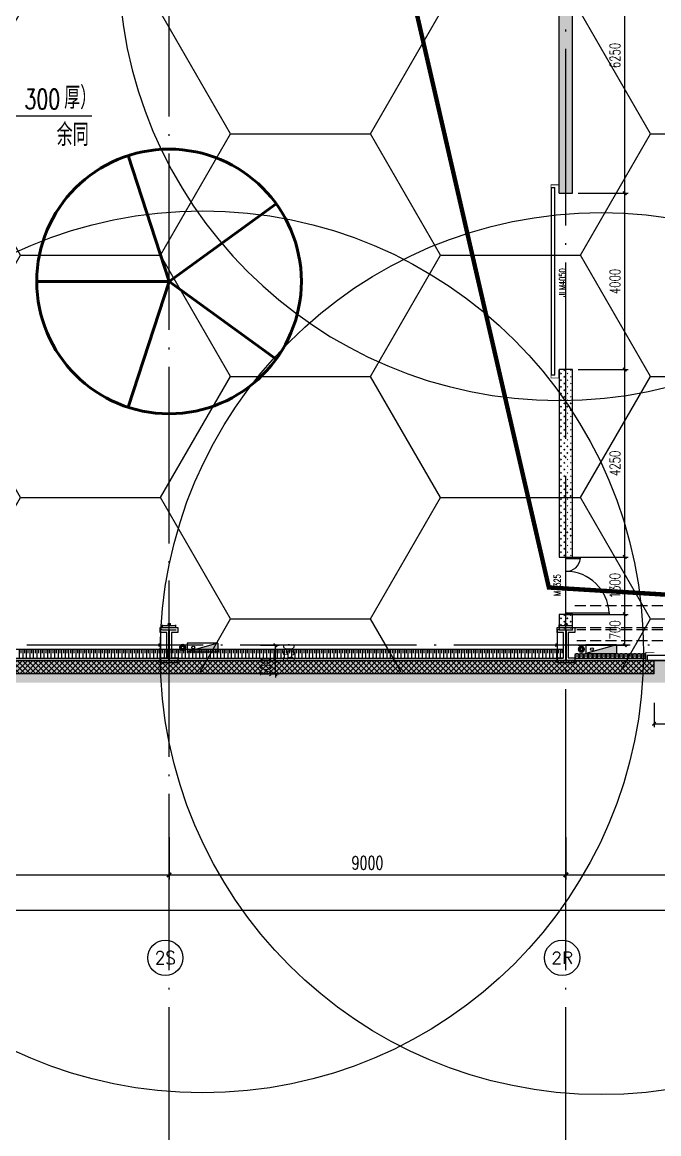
# Model space of a CAD drawing. Extents: x -821772 to -21949, y 506164 to 1049594.
# Drawn here: x -276185 to -261749, y 628991 to 654198 of the extents above; entities that cross this region are included whole.
import ezdxf
from ezdxf.enums import TextEntityAlignment as Align
from ezdxf.xclip import XClip

# ---------------------------------------------------------------- set-up
doc = ezdxf.new("R2010")
doc.units = 0
doc.header["$LTSCALE"] = 1000
doc.header["$MEASUREMENT"] = 0
doc.header["$XCLIPFRAME"] = 2
for name, pattern in [('10平面20250807_t3$0$10平面$0$DASH', [0.35, 0.25, -0.1]), ('10平面20250807_t3$0$DASH', [0.35, 0.25, -0.1]), ('10平面20250807_t3$0$DOTE', [2.42, 2, -0.2, 0.02, -0.2]), ('ACAD_ISO04W100', [30.5, 24, -3, 0.5, -3]), ('DASH', [0.35, 0.25, -0.1])]:
    doc.linetypes.add(name, pattern=pattern)
doc.layers.get('Defpoints').update_dxf_attribs({"color": 210})
for name, color, linetype, lineweight in [('1-防火分区线', 201, 'DASH', 50), ('10平面20250807_t3$0$LG-ZF消防', 1, 'Continuous', 60), ('s疏散距离', 1, 'ACAD_ISO04W100', 18)]:
    doc.layers.add(name, color=color, linetype=linetype, lineweight=lineweight)
for name, color, linetype in [('10平面20250807_t3$0$10平面$0$WINDOW', 8, 'Continuous'), ('10平面20250807_t3$0$10平面$0$WINDOW_TEXT', 8, 'Continuous'), ('10平面20250807_t3$0$99平面图例外参$0$A-HATCH-2', 8, 'Continuous'), ('10平面20250807_t3$0$A-AXIS-D', 8, 'Continuous'), ('10平面20250807_t3$0$A-AXIS-DOTE', 8, '10平面20250807_t3$0$DOTE'), ('10平面20250807_t3$0$A-AXIS-DP', 8, 'Continuous'), ('10平面20250807_t3$0$A-HATCH-2', 8, 'Continuous'), ('10平面20250807_t3$0$A-HRAIL', 8, 'Continuous'), ('10平面20250807_t3$0$A-LIN-V', 8, 'Continuous'), ('10平面20250807_t3$0$A-SFCE', 8, 'Continuous'), ('10平面20250807_t3$0$A-WINDOW', 8, 'Continuous'), ('10平面20250807_t3$0$AS-COLN', 8, 'Continuous'), ('10平面20250807_t3$0$AS-WALL', 8, 'Continuous'), ('10平面20250807_t3$0$AS-结构边线层', 8, 'Continuous'), ('10平面20250807_t3$0$DIM_SYMB', 8, 'Continuous'), ('10平面20250807_t3$0$PUB_HATCH', 8, 'Continuous'), ('10平面20250807_t3$0$PUB_TEXT', 8, 'Continuous'), ('10平面20250807_t3$0$SB_ZF消火栓', 10, 'Continuous'), ('10平面20250807_t3$0$SB_ZF消火栓M', 10, 'Continuous'), ('PUB_HATCH', 8, 'Continuous')]:
    doc.layers.add(name, color=color, linetype=linetype)
doc.layers.add('10平面20250807_t3$0$A-加建区域', color=8, linetype='Continuous', plot=False)
doc.styles.add('10平面20250807_t3$0$10平面$0$_TCH_WINDOW', font='SIMPLEX', dxfattribs={"height": 3.5, "bigfont": 'GBCBIG'})
doc.styles.add('10平面20250807_t3$0$_TCH_AXIS', font='COMPLEX', dxfattribs={"bigfont": 'GBCBIG'})
doc.styles.add('10平面20250807_t3$0$_TCH_DIM', font='SIMPLEX', dxfattribs={"bigfont": 'GBCBIG'})
doc.styles.add('10平面20250807_t3$0$_TCH_DIM_T3', font='SIMPLEX', dxfattribs={"width": 0.705882, "bigfont": 'GBCBIG'})
doc.dimstyles.new('10平面20250807_t3$0$_TCH_ARCH&&10', dxfattribs={"dimtxt": 29.75, "dimasz": 10, "dimexe": 10, "dimexo": 10, "dimgap": 12.625, "dimtad": 1, "dimdec": 0, "dimzin": 0, "dimdsep": 46, "dimtxsty": '10平面20250807_t3$0$_TCH_DIM_T3', "dimblk": '10平面20250807_t3$0$_ArchTick', "dimcen": 0.09, "dimclrt": 7, "dimazin": 2, "dimtfac": 1, "dimtdec": 0, "dimtix": 1, "dimtmove": 2, "dimatfit": 3, "dimfxl": 0, "dimtolj": 1, "dimtzin": 0, "dimarcsym": 0})
doc.dimstyles.new('10平面20250807_t3$0$_TCH_ARCH&&100', dxfattribs={"dimtxt": 297.5, "dimasz": 100, "dimexe": 100, "dimexo": 100, "dimgap": 126.25, "dimtad": 1, "dimdec": 0, "dimzin": 0, "dimdsep": 46, "dimtxsty": '10平面20250807_t3$0$_TCH_DIM_T3', "dimblk": '10平面20250807_t3$0$_ArchTick', "dimcen": 0.09, "dimclrt": 7, "dimazin": 2, "dimtfac": 1, "dimtdec": 0, "dimtix": 1, "dimtmove": 2, "dimatfit": 3, "dimfxl": 0, "dimtolj": 1, "dimtzin": 0, "dimarcsym": 0})
doc.dimstyles.new('10平面20250807_t3$0$_TCH_ARCH&&80', dxfattribs={"dimtxt": 238, "dimasz": 80, "dimexe": 80, "dimexo": 80, "dimgap": 101, "dimtad": 1, "dimdec": 0, "dimzin": 0, "dimdsep": 46, "dimtxsty": '10平面20250807_t3$0$_TCH_DIM_T3', "dimblk": '10平面20250807_t3$0$_ArchTick', "dimcen": 0.09, "dimclrt": 7, "dimazin": 2, "dimtfac": 1, "dimtdec": 0, "dimtix": 1, "dimtmove": 2, "dimatfit": 3, "dimfxl": 0, "dimtolj": 1, "dimtzin": 0, "dimarcsym": 0})
pattern_1 = [(45, (25.49, 21.51), (-75.000002, 75.000002), [24, -82.06602]), (135, (192.46, 21.51), (-75.000002, -75.000002), [24, -82.06602])]

# ---------------------------------------------------------------- blocks, each defined once
blk = doc.blocks.new('10平面20250807_t3$0$_ArchTick')
at = {"color": 0, "linetype": 'ByBlock', "const_width": 0.4}
blk.add_lwpolyline([(-0.5, -0.5), (0.5, 0.5)], dxfattribs=at)
blk = doc.blocks.new('*D9926')
at = {"layer": '10平面20250807_t3$0$A-AXIS-D', "color": 0, "lineweight": -2}
for p, q in [((-64418, -169100), (-64418, -170060)), ((-52118, -169100), (-52118, -170060)), ((-64418, -169960), (-52118, -169960))]:
    blk.add_line(p, q, dxfattribs=at)
at = {"layer": 'Defpoints', "color": 0}
for p in [(-64418, -169000), (-52118, -169000), (-52118, -169960)]:
    blk.add_point(p, dxfattribs=at)
at = {"layer": '10平面20250807_t3$0$A-AXIS-D', "color": 0, "lineweight": -2, "xscale": 100, "yscale": 100, "zscale": 100, "rotation": 180}
blk.add_blockref('10平面20250807_t3$0$_ArchTick', (-64418, -169960), dxfattribs=at)
at = {"layer": '10平面20250807_t3$0$A-AXIS-D', "color": 0, "lineweight": -2, "xscale": 100, "yscale": 100, "zscale": 100}
blk.add_blockref('10平面20250807_t3$0$_ArchTick', (-52118, -169960), dxfattribs=at)
at = {"layer": '10平面20250807_t3$0$A-AXIS-D', "color": 7, "insert": (-58268, -169685), "char_height": 297.5, "attachment_point": 5, "style": '10平面20250807_t3$0$_TCH_DIM_T3'}
blk.add_mtext('\\A1;12300', dxfattribs=at)
blk = doc.blocks.new('*D9927')
at = {"layer": '10平面20250807_t3$0$A-AXIS-D', "color": 0, "lineweight": -2}
for p, q in [((-52118, -169100), (-52118, -170060)), ((-43118, -169100), (-43118, -170060)), ((-52118, -169960), (-43118, -169960))]:
    blk.add_line(p, q, dxfattribs=at)
at = {"layer": 'Defpoints', "color": 0}
for p in [(-52118, -169000), (-43118, -169000), (-43118, -169960)]:
    blk.add_point(p, dxfattribs=at)
at = {"layer": '10平面20250807_t3$0$A-AXIS-D', "color": 0, "lineweight": -2, "xscale": 100, "yscale": 100, "zscale": 100, "rotation": 180}
blk.add_blockref('10平面20250807_t3$0$_ArchTick', (-52118, -169960), dxfattribs=at)
at = {"layer": '10平面20250807_t3$0$A-AXIS-D', "color": 0, "lineweight": -2, "xscale": 100, "yscale": 100, "zscale": 100}
blk.add_blockref('10平面20250807_t3$0$_ArchTick', (-43118, -169960), dxfattribs=at)
at = {"layer": '10平面20250807_t3$0$A-AXIS-D', "color": 7, "insert": (-47618, -169685), "char_height": 297.5, "attachment_point": 5, "style": '10平面20250807_t3$0$_TCH_DIM_T3'}
blk.add_mtext('\\A1;9000', dxfattribs=at)
blk = doc.blocks.new('*D9928')
at = {"layer": '10平面20250807_t3$0$A-AXIS-D', "color": 0, "lineweight": -2}
for p, q in [((-43118, -169100), (-43118, -170060)), ((-34118, -169100), (-34118, -170060)), ((-43118, -169960), (-34118, -169960))]:
    blk.add_line(p, q, dxfattribs=at)
at = {"layer": 'Defpoints', "color": 0}
for p in [(-43118, -169000), (-34118, -169000), (-34118, -169960)]:
    blk.add_point(p, dxfattribs=at)
at = {"layer": '10平面20250807_t3$0$A-AXIS-D', "color": 0, "lineweight": -2, "xscale": 100, "yscale": 100, "zscale": 100, "rotation": 180}
blk.add_blockref('10平面20250807_t3$0$_ArchTick', (-43118, -169960), dxfattribs=at)
at = {"layer": '10平面20250807_t3$0$A-AXIS-D', "color": 0, "lineweight": -2, "xscale": 100, "yscale": 100, "zscale": 100}
blk.add_blockref('10平面20250807_t3$0$_ArchTick', (-34118, -169960), dxfattribs=at)
at = {"layer": '10平面20250807_t3$0$A-AXIS-D', "color": 7, "insert": (-38618, -169685), "char_height": 297.5, "attachment_point": 5, "style": '10平面20250807_t3$0$_TCH_DIM_T3'}
blk.add_mtext('\\A1;9000', dxfattribs=at)
blk = doc.blocks.new('*D10025')
at = {"layer": '10平面20250807_t3$0$A-AXIS-D', "color": 0, "lineweight": -2}
for p, q in [((-65318, -169200), (-65318, -170860)), ((92682, -169200), (92682, -170860)), ((-65318, -170760), (92682, -170760))]:
    blk.add_line(p, q, dxfattribs=at)
at = {"layer": 'Defpoints', "color": 0}
for p in [(-65318, -169100), (92682, -169100), (92682, -170760)]:
    blk.add_point(p, dxfattribs=at)
at = {"layer": '10平面20250807_t3$0$A-AXIS-D', "color": 0, "lineweight": -2, "xscale": 100, "yscale": 100, "zscale": 100, "rotation": 180}
blk.add_blockref('10平面20250807_t3$0$_ArchTick', (-65318, -170760), dxfattribs=at)
at = {"layer": '10平面20250807_t3$0$A-AXIS-D', "color": 0, "lineweight": -2, "xscale": 100, "yscale": 100, "zscale": 100}
blk.add_blockref('10平面20250807_t3$0$_ArchTick', (92682, -170760), dxfattribs=at)
at = {"layer": '10平面20250807_t3$0$A-AXIS-D', "color": 7, "insert": (13682, -170485), "char_height": 297.5, "attachment_point": 5, "style": '10平面20250807_t3$0$_TCH_DIM_T3'}
blk.add_mtext('\\A1;158000', dxfattribs=at)
blk = doc.blocks.new('10平面20250807_t3$0$10平面$0$$DorLib2D$00000126')
at = {"color": 0, "linetype": 'Continuous'}
for p, q in [((-0.532, 0.5), (-0.532, 0.9)), ((0.532, 0.9), (0.532, 0.5))]:
    blk.add_line(p, q, dxfattribs=at)
at = {"color": 0, "linetype": '10平面20250807_t3$0$10平面$0$DASH'}
for p, q in [((-0.532, 0.9), (0.532, 0.9)), ((-0.532, 0.5), (0.532, 0.5))]:
    blk.add_line(p, q, dxfattribs=at)
blk = doc.blocks.new('10平面20250807_t3$0$42343243')
at = {"layer": '10平面20250807_t3$0$10平面$0$WINDOW'}
ref = blk.add_blockref('10平面20250807_t3$0$10平面$0$$DorLib2D$00000126', (-259354, 1223020), dxfattribs=dict(at, xscale=5000, yscale=300, zscale=300, rotation=179.9999999999992))
ref.add_attrib('A', 'JLM5050', (-259655, 1223016), dxfattribs={"layer": '10平面20250807_t3$0$10平面$0$WINDOW_TEXT', "ltscale": 500, "height": 148.8, "rotation": 360, "style": '10平面20250807_t3$0$10平面$0$_TCH_WINDOW', "width": 0.705882})
blk = doc.blocks.new('10平面20250807_t3$0$43243')
at = {"layer": '10平面20250807_t3$0$AS-结构边线层'}
blk.add_lwpolyline([(-229294, 723090), (-250514, 723090), (-250514, 722920), (-252354, 722920), (-252354, 722470), (-254454, 722470), (-254454, 722920), (-264361, 722920), (-285754, 656986), (-285754, 639720), (-254454, 639720), (-254454, 640170), (-252354, 640170), (-252354, 639720), (-250514, 639720), (-250514, 639550), (-229294, 639550)], dxfattribs=at)
blk = doc.blocks.new('10平面20250807_t3$0$3243243')
at = {"layer": '10平面20250807_t3$0$A-SFCE', "linetype": '10平面20250807_t3$0$DASH'}
for p, q in [((-255004.2, 640420), (-263604.2, 640420)), ((-255004.2, 640170), (-263604.2, 640170))]:
    blk.add_line(p, q, dxfattribs=at)
blk = doc.blocks.new('*D10488')
at = {"layer": '10平面20250807_t3$0$A-AXIS-DP', "color": 0, "lineweight": -2}
for p, q in [((-195790, 766880), (-195790, 766929)), ((-195790, 766919), (-195490, 766919)), ((-195490, 766880), (-195490, 766929))]:
    blk.add_line(p, q, dxfattribs=at)
at = {"layer": 'Defpoints', "color": 0}
for p in [(-195790, 766870), (-195490, 766919), (-195490, 766870)]:
    blk.add_point(p, dxfattribs=at)
at = {"layer": '10平面20250807_t3$0$A-AXIS-DP', "color": 0, "lineweight": -2, "xscale": 10, "yscale": 10, "zscale": 10, "rotation": 180}
blk.add_blockref('10平面20250807_t3$0$_ArchTick', (-195790, 766919), dxfattribs=at)
at = {"layer": '10平面20250807_t3$0$A-AXIS-DP', "color": 0, "lineweight": -2, "xscale": 10, "yscale": 10, "zscale": 10}
blk.add_blockref('10平面20250807_t3$0$_ArchTick', (-195490, 766919), dxfattribs=at)
at = {"layer": '10平面20250807_t3$0$A-AXIS-DP', "color": 7, "insert": (-195640, 766946), "char_height": 29.8, "attachment_point": 5, "style": '10平面20250807_t3$0$_TCH_DIM_T3'}
blk.add_mtext('\\A1;300', dxfattribs=at)
blk = doc.blocks.new('*D10489')
at = {"layer": '10平面20250807_t3$0$A-AXIS-DP', "color": 0, "lineweight": -2}
for p, q in [((-195800, 766820), (-195841, 766820)), ((-195831, 766120), (-195831, 766820)), ((-195800, 766120), (-195841, 766120))]:
    blk.add_line(p, q, dxfattribs=at)
at = {"layer": 'Defpoints', "color": 0}
for p in [(-195831, 766820), (-195790, 766820), (-195790, 766120)]:
    blk.add_point(p, dxfattribs=at)
at = {"layer": '10平面20250807_t3$0$A-AXIS-DP', "color": 0, "lineweight": -2, "xscale": 10, "yscale": 10, "zscale": 10}
for p, rotation in [((-195831, 766820), 90), ((-195831, 766120), 270)]:
    blk.add_blockref('10平面20250807_t3$0$_ArchTick', p, dxfattribs=dict(at, rotation=rotation))
at = {"layer": '10平面20250807_t3$0$A-AXIS-DP', "color": 7, "insert": (-195859, 766470), "char_height": 29.8, "attachment_point": 5, "rotation": 90, "style": '10平面20250807_t3$0$_TCH_DIM_T3'}
blk.add_mtext('\\A1;700', dxfattribs=at)
blk = doc.blocks.new('10平面20250807_t3$0$w42343')
at = {"layer": '10平面20250807_t3$0$A-HATCH-2', "linetype": '10平面20250807_t3$0$DASH'}
for p, q in [((-263654.2, 640970), (-128354.2, 640970)), ((-263654.2, 640470), (-128354.2, 640470))]:
    blk.add_line(p, q, dxfattribs=at)
blk = doc.blocks.new('10平面20250807_t3$0$w4324324')
at = {"layer": '10平面20250807_t3$0$A-HATCH-2', "lineweight": 60}
for q in [(-1694760, 686605), (-1697614, 684532), (-1691907, 684532), (-1696524, 681178), (-1692997, 681178)]:
    blk.add_line((-1694760, 683605), q, dxfattribs=at)
blk.add_circle((-1694760, 683605), 3000, dxfattribs=at)
blk = doc.blocks.new('10平面20250807_t3$0$ner546')
at = {"layer": '10平面20250807_t3$0$A-LIN-V'}
blk.add_blockref('10平面20250807_t3$0$w4324324', (565280, 70256), dxfattribs=at)
blk = doc.blocks.new('10平面20250807_t3$0$3333')
at = {"layer": '10平面20250807_t3$0$A-SFCE', "const_width": 20}
blk.add_lwpolyline([(-227064, 766320), (-227064, 766510), (-227244, 766510), (-227244, 766320)], dxfattribs=at)
blk = doc.blocks.new('10平面20250807_t3$0$99平面图例外参$0$$LinePat$填挖边坡')
at = {"color": 0}
for p, q in [((0, 0), (0, -1500)), ((300, 0), (300, -600))]:
    blk.add_line(p, q, dxfattribs=at)
at = {"layer": 'Defpoints', "color": 0}
blk.add_point((600, 0), dxfattribs=at)
blk = doc.blocks.new('10平面20250807_t3$0$99平面图例外参$0$$LinePat$圆环')
for points in [[(0, 150), (300, 150)], [(0, 0), (300, 0)], [(0, -150), (300, -150)]]:
    blk.add_lwpolyline(points)
at = {"color": 0}
blk.add_circle((150, 0), 150, dxfattribs=at)
blk = doc.blocks.new('10平面20250807_t3$0$34242343243')
at = {"layer": '10平面20250807_t3$0$A-LIN-V'}
for p, q in [((-263704, 642070), (-263604, 642070)), ((-263908, 639770), (-285704, 639770)), ((-263908, 639970), (-285504, 639970))]:
    blk.add_line(p, q, dxfattribs=at)
at = {"layer": '10平面20250807_t3$0$99平面图例外参$0$A-HATCH-2', "color": 203, "xscale": 0.1336172830128488, "yscale": 0.1333333333333333, "zscale": 0.1333333333333333, "rotation": 8.843761484292967e-11}
for p in [(-276254, 639970), (-276174, 639970), (-276094, 639970), (-276014, 639970), (-275934, 639970), (-275854, 639970), (-275773, 639970), (-275693, 639970), (-275613, 639970), (-275533, 639970), (-275453, 639970), (-275373, 639970), (-275292, 639970), (-275212, 639970), (-275132, 639970), (-275052, 639970), (-274972, 639970), (-274892, 639970), (-274811, 639970), (-274731, 639970), (-274651, 639970), (-274571, 639970), (-274491, 639970), (-274411, 639970), (-274330, 639970), (-274250, 639970), (-274170, 639970), (-274090, 639970), (-274010, 639970), (-273929, 639970), (-273849, 639970), (-273769, 639970), (-273689, 639970), (-273609, 639970), (-273529, 639970), (-273448, 639970), (-273368, 639970), (-273288, 639970), (-273208, 639970), (-273128, 639970), (-273048, 639970), (-272967, 639970), (-272887, 639970), (-272807, 639970), (-272727, 639970), (-272647, 639970), (-272567, 639970), (-272486, 639970), (-272406, 639970), (-272326, 639970), (-272246, 639970), (-272166, 639970), (-272086, 639970), (-272005, 639970), (-271925, 639970), (-271845, 639970), (-271765, 639970), (-271685, 639970), (-271605, 639970), (-271524, 639970), (-271444, 639970), (-271364, 639970), (-271284, 639970), (-271204, 639970), (-271124, 639970), (-271043, 639970), (-270963, 639970), (-270883, 639970), (-270803, 639970), (-270723, 639970), (-270642, 639970), (-270562, 639970), (-270482, 639970), (-270402, 639970), (-270322, 639970), (-270242, 639970), (-270161, 639970), (-270081, 639970), (-270001, 639970), (-269921, 639970), (-269841, 639970), (-269761, 639970), (-269680, 639970), (-269600, 639970), (-269520, 639970), (-269440, 639970), (-269360, 639970), (-269280, 639970), (-269199, 639970), (-269119, 639970), (-269039, 639970), (-268959, 639970), (-268879, 639970), (-268799, 639970), (-268718, 639970), (-268638, 639970), (-268558, 639970), (-268478, 639970), (-268398, 639970), (-268318, 639970), (-268237, 639970), (-268157, 639970), (-268077, 639970), (-267997, 639970), (-267917, 639970), (-267837, 639970), (-267756, 639970), (-267676, 639970), (-267596, 639970), (-267516, 639970), (-267436, 639970), (-267356, 639970), (-267275, 639970), (-267195, 639970), (-267115, 639970), (-267035, 639970), (-266955, 639970), (-266874, 639970), (-266794, 639970), (-266714, 639970), (-266634, 639970), (-266554, 639970), (-266474, 639970), (-266393, 639970), (-266313, 639970), (-266233, 639970), (-266153, 639970), (-266073, 639970), (-265993, 639970), (-265912, 639970), (-265832, 639970), (-265752, 639970), (-265672, 639970), (-265592, 639970), (-265512, 639970), (-265431, 639970), (-265351, 639970), (-265271, 639970), (-265191, 639970), (-265111, 639970), (-265031, 639970), (-264950, 639970), (-264870, 639970), (-264790, 639970), (-264710, 639970), (-264630, 639970), (-264550, 639970), (-264469, 639970), (-264389, 639970), (-264309, 639970), (-264229, 639970), (-264149, 639970), (-264069, 639970), (-263988, 639970)]:
    blk.add_blockref('10平面20250807_t3$0$99平面图例外参$0$$LinePat$填挖边坡', p, dxfattribs=at)
at = {"layer": '10平面20250807_t3$0$A-HRAIL', "xscale": -0.3355865542526529, "yscale": 0.3333333333333333, "zscale": 0.3333333333333333, "rotation": 179.9999999997019}
for p in [(-263654, 639826), (-263554, 639826), (-263453, 639826), (-263352, 639826), (-263251, 639826), (-263151, 639826), (-263050, 639826), (-262949, 639826), (-262849, 639826), (-262748, 639826), (-262647, 639826), (-262547, 639826), (-262446, 639826), (-262345, 639826), (-262245, 639826), (-262144, 639826)]:
    blk.add_blockref('10平面20250807_t3$0$99平面图例外参$0$$LinePat$圆环', p, dxfattribs=at)
at = {"layer": '10平面20250807_t3$0$A-SFCE'}
blk.add_blockref('10平面20250807_t3$0$3333', (-36950, -116000), dxfattribs=at)
for p, xscale, rotation in [((-36950, 1412640), -1, 180), ((504467, 412666), -1.00000000000002, 90)]:
    blk.add_blockref('10平面20250807_t3$0$3333', p, dxfattribs=dict(at, xscale=xscale, rotation=rotation))
blk = doc.blocks.new('10平面20250807_t3$0$DOOR2DLIB$SYSLIB$00000123')
at = {"color": 0}
for p, q in [((0.475, -0.001), (0.475, 0.752)), ((0.475, 0.752), (0.5, 0.752)), ((0.5, -0.001), (0.5, 0.752)), ((-0.5, 0), (-0.5, 0.252)), ((-0.475, 0.252), (-0.5, 0.252)), ((-0.475, 0), (-0.475, 0.252)), ((-0.475, 0), (-0.5, 0)), ((0.475, -0.001), (0.5, -0.001))]:
    blk.add_line(p, q, dxfattribs=at)
for centre, radius, start, end in [((0.505, -0.002), 0.755, 92.2493, 179.7238), ((-0.501, 0.003), 0.251, 359.7899, 84.0974)]:
    blk.add_arc(centre, radius, start, end, dxfattribs=at)
blk = doc.blocks.new('10平面20250807_t3$0$423432433333')
at = {"layer": '10平面20250807_t3$0$PUB_HATCH'}
h = blk.add_hatch(dxfattribs=at)
h.set_pattern_fill('石膏板', color=256, scale=30, style=0)
h.set_pattern_definition(pattern_1)
h.paths.add_polyline_path([(-261010, 650370), (-261010, 662870), (-261310, 662870), (-261310, 650370)])
h = blk.add_hatch(dxfattribs=at)
h.set_pattern_fill('石膏板', color=256, scale=30, style=0)
h.set_pattern_definition(pattern_1)
h.paths.add_polyline_path([(-261310, 646370), (-261310, 642120), (-261010, 642120), (-261010, 646370)])
h = blk.add_hatch(dxfattribs=at)
h.set_pattern_fill('石膏板', color=256, scale=30, style=0)
h.set_pattern_definition(pattern_1)
h.paths.add_polyline_path([(-261010, 640470), (-261010, 640820), (-261310, 640820), (-261310, 640470)])
at = {"layer": '10平面20250807_t3$0$AS-WALL'}
for p, q in [((-261310, 650370), (-261310, 662870)), ((-261010, 650370), (-261010, 662870)), ((-261310, 650370), (-261010, 650370)), ((-261310, 646370), (-261310, 642120)), ((-261010, 646370), (-261310, 646370)), ((-261010, 642120), (-261010, 646370)), ((-261310, 642120), (-261010, 642120)), ((-261010, 640820), (-261310, 640820)), ((-261310, 640820), (-261310, 640470)), ((-261010, 640470), (-261010, 640820)), ((-261310, 640470), (-261010, 640470))]:
    blk.add_line(p, q, dxfattribs=at)
at = {"layer": '10平面20250807_t3$0$10平面$0$WINDOW'}
ref = blk.add_blockref('10平面20250807_t3$0$10平面$0$$DorLib2D$00000126', (-261310, 648370), dxfattribs=dict(at, xscale=-4000, yscale=-200, zscale=200, rotation=269.9999999997814))
ref.add_attrib('A', 'JLM4050', (-261166, 648016), dxfattribs={"layer": '10平面20250807_t3$0$10平面$0$WINDOW_TEXT', "ltscale": 500, "height": 148.8, "rotation": 90, "style": '10平面20250807_t3$0$10平面$0$_TCH_WINDOW', "width": 0.705882})
ref = blk.add_blockref('10平面20250807_t3$0$DOOR2DLIB$SYSLIB$00000123', (-261160, 641470), dxfattribs=dict(at, xscale=-1300, yscale=-1300, zscale=300, rotation=90.00000000093436))
ref.add_attrib('A', 'M1325', (-261283, 641235), dxfattribs={"layer": '10平面20250807_t3$0$10平面$0$WINDOW_TEXT', "ltscale": 500, "height": 148.8, "rotation": 90, "style": '10平面20250807_t3$0$10平面$0$_TCH_WINDOW', "width": 0.705882})
blk = doc.blocks.new('10平面20250807_t3$0$A$C5D961328')
at = {"layer": '10平面20250807_t3$0$SB_ZF消火栓'}
blk.add_hatch(color=256, dxfattribs=at).paths.add_polyline_path([(0, 40), (700, 40), (700, 240)])
at = {"layer": '10平面20250807_t3$0$A-LIN-V', "ltscale": 500}
blk.add_circle((350, 40), 10001, dxfattribs=at)
at = {"layer": '10平面20250807_t3$0$SB_ZF消火栓'}
for p, q in [((700, 240), (0, 240)), ((0, 240), (0, 40)), ((700, 240), (0, 40)), ((0, 40), (700, 40)), ((700, 240), (700, 40))]:
    blk.add_line(p, q, dxfattribs=at)
at = {"layer": '10平面20250807_t3$0$SB_ZF消火栓', "color": 1}
blk.add_circle((140, 140), 32.5, dxfattribs=at)
blk = doc.blocks.new('10平面20250807_t3$0$we42342343234')
at = {"layer": '10平面20250807_t3$0$SB_ZF消火栓M', "rotation": 180}
blk.add_blockref('10平面20250807_t3$0$A$C5D961328', (-282304, 620960), dxfattribs=at)
blk = doc.blocks.new('10平面20250807_t3$0$43242343')
at = {"layer": '10平面20250807_t3$0$LG-ZF消防', "linetype": 'Continuous'}
for centre in [(-272546, 640020), (-263504, 639980)]:
    blk.add_circle(centre, 50, dxfattribs=at)
blk = doc.blocks.new('10平面20250807_t3$0$234243242332')
at = {"layer": '10平面20250807_t3$0$LG-ZF消防', "linetype": 'Continuous'}
blk.add_blockref('10平面20250807_t3$0$43242343', (0, 0), dxfattribs=at)
at = {"layer": '10平面20250807_t3$0$SB_ZF消火栓', "xscale": -1, "rotation": 89.99999999999997}
blk.add_blockref('10平面20250807_t3$0$A$C5D961328', (-263964, 655970), dxfattribs=at)
at = {"layer": '10平面20250807_t3$0$SB_ZF消火栓'}
for name, p in [('10平面20250807_t3$0$A$C5D961328', (-272446, 639880)), ('10平面20250807_t3$0$A$C5D961328', (-263404, 639840)), ('10平面20250807_t3$0$we42342343234', (0, 0))]:
    blk.add_blockref(name, p, dxfattribs=at)
blk = doc.blocks.new('*D11754')
at = {"layer": '10平面20250807_t3$0$A-AXIS-DP', "color": 0, "lineweight": -2}
for p, q in [((-270441, 639720), (-270441, 639800)), ((-270780, 639720), (-270361, 639720)), ((-270441, 639420), (-270441, 639720)), ((-270780, 639420), (-270361, 639420)), ((-270441, 639420), (-270441, 639340))]:
    blk.add_line(p, q, dxfattribs=at)
at = {"layer": 'Defpoints', "color": 0}
for p in [(-270860, 639720), (-270441, 639720), (-270860, 639420)]:
    blk.add_point(p, dxfattribs=at)
at = {"layer": '10平面20250807_t3$0$A-AXIS-DP', "color": 0, "lineweight": -2, "xscale": 80, "yscale": 80, "zscale": 80}
for p, rotation in [((-270441, 639720), 270), ((-270441, 639420), 90)]:
    blk.add_blockref('10平面20250807_t3$0$_ArchTick', p, dxfattribs=dict(at, rotation=rotation))
at = {"layer": '10平面20250807_t3$0$A-AXIS-DP', "color": 7, "insert": (-270661, 639570), "char_height": 238, "attachment_point": 5, "rotation": 90, "style": '10平面20250807_t3$0$_TCH_DIM_T3'}
blk.add_mtext('\\A1;300', dxfattribs=at)
blk = doc.blocks.new('*D11755')
at = {"layer": '10平面20250807_t3$0$A-AXIS-DP', "color": 0, "lineweight": -2}
for p, q in [((-270780, 640070), (-270361, 640070)), ((-270441, 639720), (-270441, 640070)), ((-270780, 639720), (-270361, 639720))]:
    blk.add_line(p, q, dxfattribs=at)
at = {"layer": 'Defpoints', "color": 0}
for p in [(-270860, 640070), (-270441, 640070), (-270860, 639720)]:
    blk.add_point(p, dxfattribs=at)
at = {"layer": '10平面20250807_t3$0$A-AXIS-DP', "color": 0, "lineweight": -2, "xscale": 80, "yscale": 80, "zscale": 80}
for p, rotation in [((-270441, 640070), 90), ((-270441, 639720), 270)]:
    blk.add_blockref('10平面20250807_t3$0$_ArchTick', p, dxfattribs=dict(at, rotation=rotation))
at = {"layer": '10平面20250807_t3$0$A-AXIS-DP', "color": 7, "insert": (-270140, 639895), "char_height": 238, "attachment_point": 5, "rotation": 90, "style": '10平面20250807_t3$0$_TCH_DIM_T3'}
blk.add_mtext('\\A1;350', dxfattribs=at)
blk = doc.blocks.new('*D11953')
at = {"layer": '10平面20250807_t3$0$A-AXIS-DP', "color": 0, "lineweight": -2}
for p, q in [((-263574, 656570), (-262440, 656570)), ((-262520, 650320), (-262520, 656570)), ((-263574, 650320), (-262440, 650320))]:
    blk.add_line(p, q, dxfattribs=at)
at = {"layer": 'Defpoints', "color": 0}
for p in [(-263654, 656570), (-262520, 656570), (-263654, 650320)]:
    blk.add_point(p, dxfattribs=at)
at = {"layer": '10平面20250807_t3$0$A-AXIS-DP', "color": 0, "lineweight": -2, "xscale": 80, "yscale": 80, "zscale": 80}
for p, rotation in [((-262520, 656570), 90), ((-262520, 650320), 270)]:
    blk.add_blockref('10平面20250807_t3$0$_ArchTick', p, dxfattribs=dict(at, rotation=rotation))
at = {"layer": '10平面20250807_t3$0$A-AXIS-DP', "color": 7, "insert": (-262740, 653445), "char_height": 238, "attachment_point": 5, "rotation": 90, "style": '10平面20250807_t3$0$_TCH_DIM_T3'}
blk.add_mtext('\\A1;6250', dxfattribs=at)
blk = doc.blocks.new('*D11954')
at = {"layer": '10平面20250807_t3$0$A-AXIS-DP', "color": 0, "lineweight": -2}
for p, q in [((-263574, 650320), (-262440, 650320)), ((-262520, 646320), (-262520, 650320)), ((-263574, 646320), (-262440, 646320))]:
    blk.add_line(p, q, dxfattribs=at)
at = {"layer": 'Defpoints', "color": 0}
for p in [(-263654, 650320), (-262520, 650320), (-263654, 646320)]:
    blk.add_point(p, dxfattribs=at)
at = {"layer": '10平面20250807_t3$0$A-AXIS-DP', "color": 0, "lineweight": -2, "xscale": 80, "yscale": 80, "zscale": 80}
for p, rotation in [((-262520, 650320), 90), ((-262520, 646320), 270)]:
    blk.add_blockref('10平面20250807_t3$0$_ArchTick', p, dxfattribs=dict(at, rotation=rotation))
at = {"layer": '10平面20250807_t3$0$A-AXIS-DP', "color": 7, "insert": (-262740, 648320), "char_height": 238, "attachment_point": 5, "rotation": 90, "style": '10平面20250807_t3$0$_TCH_DIM_T3'}
blk.add_mtext('\\A1;4000', dxfattribs=at)
blk = doc.blocks.new('*D11955')
at = {"layer": '10平面20250807_t3$0$A-AXIS-DP', "color": 0, "lineweight": -2}
for p, q in [((-263574, 646320), (-262440, 646320)), ((-262520, 642070), (-262520, 646320)), ((-263574, 642070), (-262440, 642070))]:
    blk.add_line(p, q, dxfattribs=at)
at = {"layer": 'Defpoints', "color": 0}
for p in [(-263654, 646320), (-262520, 646320), (-263654, 642070)]:
    blk.add_point(p, dxfattribs=at)
at = {"layer": '10平面20250807_t3$0$A-AXIS-DP', "color": 0, "lineweight": -2, "xscale": 80, "yscale": 80, "zscale": 80}
for p, rotation in [((-262520, 646320), 90), ((-262520, 642070), 270)]:
    blk.add_blockref('10平面20250807_t3$0$_ArchTick', p, dxfattribs=dict(at, rotation=rotation))
at = {"layer": '10平面20250807_t3$0$A-AXIS-DP', "color": 7, "insert": (-262740, 644195), "char_height": 238, "attachment_point": 5, "rotation": 90, "style": '10平面20250807_t3$0$_TCH_DIM_T3'}
blk.add_mtext('\\A1;4250', dxfattribs=at)
blk = doc.blocks.new('*D11956')
at = {"layer": '10平面20250807_t3$0$A-AXIS-DP', "color": 0, "lineweight": -2}
for p, q in [((-263574, 642070), (-262440, 642070)), ((-262520, 640770), (-262520, 642070)), ((-263574, 640770), (-262440, 640770))]:
    blk.add_line(p, q, dxfattribs=at)
at = {"layer": 'Defpoints', "color": 0}
for p in [(-263654, 642070), (-262520, 642070), (-263654, 640770)]:
    blk.add_point(p, dxfattribs=at)
at = {"layer": '10平面20250807_t3$0$A-AXIS-DP', "color": 0, "lineweight": -2, "xscale": 80, "yscale": 80, "zscale": 80}
for p, rotation in [((-262520, 642070), 90), ((-262520, 640770), 270)]:
    blk.add_blockref('10平面20250807_t3$0$_ArchTick', p, dxfattribs=dict(at, rotation=rotation))
at = {"layer": '10平面20250807_t3$0$A-AXIS-DP', "color": 7, "insert": (-262740, 641420), "char_height": 238, "attachment_point": 5, "rotation": 90, "style": '10平面20250807_t3$0$_TCH_DIM_T3'}
blk.add_mtext('\\A1;1300', dxfattribs=at)
blk = doc.blocks.new('*D11957')
at = {"layer": '10平面20250807_t3$0$A-AXIS-DP', "color": 0, "lineweight": -2}
for p, q in [((-263574, 640770), (-262440, 640770)), ((-262520, 640070), (-262520, 640770)), ((-263574, 640070), (-262440, 640070))]:
    blk.add_line(p, q, dxfattribs=at)
at = {"layer": 'Defpoints', "color": 0}
for p in [(-263654, 640770), (-262520, 640770), (-263654, 640070)]:
    blk.add_point(p, dxfattribs=at)
at = {"layer": '10平面20250807_t3$0$A-AXIS-DP', "color": 0, "lineweight": -2, "xscale": 80, "yscale": 80, "zscale": 80}
for p, rotation in [((-262520, 640770), 90), ((-262520, 640070), 270)]:
    blk.add_blockref('10平面20250807_t3$0$_ArchTick', p, dxfattribs=dict(at, rotation=rotation))
at = {"layer": '10平面20250807_t3$0$A-AXIS-DP', "color": 7, "insert": (-262740, 640420), "char_height": 238, "attachment_point": 5, "rotation": 90, "style": '10平面20250807_t3$0$_TCH_DIM_T3'}
blk.add_mtext('\\A1;700', dxfattribs=at)
blk = doc.blocks.new('*D12155')
at = {"layer": '10平面20250807_t3$0$A-AXIS-DP', "color": 0, "lineweight": -2}
for p, q in [((-261854, 638760), (-261854, 638210)), ((-259354, 638760), (-259354, 638210)), ((-261854, 638290), (-259354, 638290))]:
    blk.add_line(p, q, dxfattribs=at)
at = {"layer": 'Defpoints', "color": 0}
for p in [(-261854, 638840), (-259354, 638840), (-259354, 638290)]:
    blk.add_point(p, dxfattribs=at)
at = {"layer": '10平面20250807_t3$0$A-AXIS-DP', "color": 0, "lineweight": -2, "xscale": 80, "yscale": 80, "zscale": 80, "rotation": 180}
blk.add_blockref('10平面20250807_t3$0$_ArchTick', (-261854, 638290), dxfattribs=at)
at = {"layer": '10平面20250807_t3$0$A-AXIS-DP', "color": 0, "lineweight": -2, "xscale": 80, "yscale": 80, "zscale": 80}
blk.add_blockref('10平面20250807_t3$0$_ArchTick', (-259354, 638290), dxfattribs=at)
at = {"layer": '10平面20250807_t3$0$A-AXIS-DP', "color": 7, "insert": (-260604, 638510), "char_height": 238, "attachment_point": 5, "style": '10平面20250807_t3$0$_TCH_DIM_T3'}
blk.add_mtext('\\A1;2500', dxfattribs=at)
blk = doc.blocks.new('10平面20250807_t3$0$dote')
at = {"layer": '10平面20250807_t3$0$A-AXIS-D'}
for centre in [(-52202.7, -171838.9), (-43202.7, -171838.9)]:
    blk.add_circle(centre, 400, dxfattribs=at)
at = {"layer": '10平面20250807_t3$0$A-AXIS-DOTE', "ltscale": 2}
for p, q in [((-52117.8, -264080), (-52117.8, -75950)), ((-43117.8, -169748.9), (-43117.8, -75950)), ((98696.4, -164750), (-75513.6, -164750)), ((-43117.8, -264080), (-43117.8, -167560.7))]:
    blk.add_line(p, q, dxfattribs=at)
at = {"layer": '10平面20250807_t3$0$PUB_TEXT', "style": '10平面20250807_t3$0$_TCH_AXIS'}
for s, height, p, p2 in [('2S', 294.28, (-52440.9, -171986), (-51964.5, -171986)), ('2R', 270.86, (-43447.8, -171974.3), (-42957.6, -171974.3))]:
    blk.add_text(s, height=height, dxfattribs=at).set_placement(p, p2, align=Align.FIT)
at = {"layer": '10平面20250807_t3$0$A-AXIS-D'}
for base, p1, p2, picture, middle in [((92682.2, -170760), (-65317.8, -169100), (92682.2, -169100), '*D10025', (13682.2, -170485)), ((-52117.8, -169960), (-64417.8, -169000), (-52117.8, -169000), '*D9926', (-58267.8, -169685)), ((-43117.8, -169960), (-52117.8, -169000), (-43117.8, -169000), '*D9927', (-47617.8, -169685)), ((-34117.8, -169960), (-43117.8, -169000), (-34117.8, -169000), '*D9928', (-38617.8, -169685))]:
    dim = blk.add_linear_dim(base=base, p1=p1, p2=p2, angle=0, dimstyle='10平面20250807_t3$0$_TCH_ARCH&&100', override={"dimgap": 0}, dxfattribs=at)
    dim.commit()
    dim.dimension.update_dxf_attribs({"geometry": picture, "text_midpoint": middle, "dimtype": 129})
blk = doc.blocks.new('10平面20250807_t3$0$nt66')
at = {"layer": '10平面20250807_t3$0$A-HATCH-2'}
blk.add_lwpolyline([(-195840, 766870), (-195440, 766870), (-195440, 766758), (-195586, 766758), (-195586, 766182), (-195440, 766182), (-195440, 766070), (-195840, 766070), (-195840, 766182), (-195694, 766182), (-195694, 766758), (-195840, 766758)], close=True, dxfattribs=at)
at = {"layer": '10平面20250807_t3$0$AS-COLN'}
blk.add_lwpolyline([(-195790, 766820), (-195490, 766820), (-195490, 766808), (-195636, 766808), (-195636, 766132), (-195490, 766132), (-195490, 766120), (-195790, 766120), (-195790, 766132), (-195644, 766132), (-195644, 766808), (-195790, 766808)], close=True, dxfattribs=at)
at = {"layer": '10平面20250807_t3$0$A-AXIS-DP'}
for p1, p2, distance, picture, middle in [((-195790, 766120), (-195790, 766820), 41.2, '*D10489', (-195858.7, 766470)), ((-195790, 766870), (-195490, 766870), 48.8, '*D10488', (-195640, 766946.2))]:
    dim = blk.add_aligned_dim(p1=p1, p2=p2, distance=distance, dimstyle='10平面20250807_t3$0$_TCH_ARCH&&10', dxfattribs=at)
    dim.commit()
    dim.dimension.update_dxf_attribs({"geometry": picture, "text_midpoint": middle})
blk = doc.blocks.new('10平面20250807_t3$0$33333')
for p in [(-77214, -126400), (-68214, -126400)]:
    blk.add_blockref('10平面20250807_t3$0$nt66', p)
blk = doc.blocks.new('10平面20250807_t3')
at = {"layer": '10平面20250807_t3$0$PUB_HATCH'}
h = blk.add_hatch(dxfattribs=at)
h.set_pattern_fill('多孔材料', color=256, scale=30, style=0)
h.set_pattern_definition([(45, (60, 0), (-60.000061, 60.000061), []), (135, (60, 0), (-60.000061, -60.000061), [])])
h.paths.add_polyline_path([(-261854.2, 639720), (-285754.2, 639720), (-286054.2, 639420), (-261854.2, 639420)])
at = {"layer": '10平面20250807_t3$0$AS-WALL'}
for p, q in [((-261854.2, 639720), (-285754.2, 639720)), ((-261854.2, 639420), (-261854.2, 639720)), ((-261854.2, 639420), (-286054.2, 639420))]:
    blk.add_line(p, q, dxfattribs=at)
at = {"layer": '10平面20250807_t3$0$DIM_SYMB'}
blk.add_line((-282650, 652074.2), (-274604.2, 652074.2), dxfattribs=at)
at = {"layer": '10平面20250807_t3$0$A-AXIS-DP'}
blk.add_blockref('10平面20250807_t3$0$3243243', (0, 0), dxfattribs=at)
at = {"layer": '10平面20250807_t3$0$A-LIN-V', "rotation": 90.00000000000001}
blk.add_blockref('10平面20250807_t3$0$ner546', (481006.5, 1777800), dxfattribs=at)
at = {"layer": '10平面20250807_t3$0$A-WINDOW'}
for name in ['10平面20250807_t3$0$43243', '10平面20250807_t3$0$33333', '10平面20250807_t3$0$w42343']:
    blk.add_blockref(name, (0, 0), dxfattribs=at)
at = {"layer": '10平面20250807_t3$0$A-WINDOW', "xscale": -1, "rotation": 180}
blk.add_blockref('10平面20250807_t3$0$42343243', (0, 1862590), dxfattribs=at)
at = {"layer": '10平面20250807_t3$0$A-加建区域'}
blk.add_blockref('10平面20250807_t3$0$423432433333', (-2694.2, -50), dxfattribs=at)
at = {"layer": '10平面20250807_t3$0$AS-WALL'}
blk.add_blockref('10平面20250807_t3$0$dote', (-220736.4, 804820), dxfattribs=at)
at = {"layer": '10平面20250807_t3$0$DIM_SYMB'}
blk.add_blockref('10平面20250807_t3$0$34242343243', (0, 0), dxfattribs=at)
at = {"layer": '10平面20250807_t3$0$SB_ZF消火栓', "linetype": 'Continuous'}
blk.add_blockref('10平面20250807_t3$0$234243242332', (0, 0), dxfattribs=at)
at = {"layer": '10平面20250807_t3$0$PUB_TEXT', "style": '10平面20250807_t3$0$_TCH_DIM', "width": 0.705882}
blk.add_text('300', height=446.25, dxfattribs=at).set_placement((-276134.8, 652231.7))
at = {"layer": '10平面20250807_t3$0$PUB_TEXT', "style": '10平面20250807_t3$0$_TCH_DIM'}
for s, p in [('厚）', (-275234.8, 652231.7)), ('余同', (-275404, 651391.7))]:
    blk.add_text(s, height=506.38, dxfattribs=at).set_placement(p)
at = {"layer": '10平面20250807_t3$0$A-AXIS-DP'}
for p1, p2, distance, picture, middle in [((-263654.2, 650320), (-263654.2, 656570), -1134.2, '*D11953', (-262740, 653445)), ((-263654.2, 646320), (-263654.2, 650320), -1134.2, '*D11954', (-262740, 648320)), ((-263654.2, 642070), (-263654.2, 646320), -1134.2, '*D11955', (-262740, 644195)), ((-263654.2, 640770), (-263654.2, 642070), -1134.2, '*D11956', (-262740, 641420)), ((-263654.2, 640070), (-263654.2, 640770), -1134.2, '*D11957', (-262740, 640420)), ((-270860, 639420), (-270860, 639720), -419.3, '*D11754', (-270660.7, 639570)), ((-261854.2, 638840), (-259354.2, 638840), -550, '*D12155', (-260604.2, 638510))]:
    dim = blk.add_aligned_dim(p1=p1, p2=p2, distance=distance, dimstyle='10平面20250807_t3$0$_TCH_ARCH&&80', dxfattribs=at)
    dim.commit()
    dim.dimension.update_dxf_attribs({"geometry": picture, "text_midpoint": middle})
dim = blk.add_linear_dim(base=(-270440.7, 640070), p1=(-270860, 639720), p2=(-270860, 640070), angle=90, dimstyle='10平面20250807_t3$0$_TCH_ARCH&&80', dxfattribs=at)
dim.commit()
dim.dimension.update_dxf_attribs({"geometry": '*D11755', "text_midpoint": (-270140, 639895), "dimtype": 129})

msp = doc.modelspace()

# ---------------------------------------------------------------- block references
at = {"ltscale": 100}
ref = msp.add_blockref('10平面20250807_t3', (0, 0), dxfattribs=at)
XClip(ref).set_block_clipping_path([(-386212.6353242097, 506163.79756496), (-21948.7593967821, 884998.2285294847)])

# ---------------------------------------------------------------- next in the draw order: hatches: boundary and pattern name
at = {"layer": 'PUB_HATCH', "ltscale": 5000}
h = msp.add_hatch(dxfattribs=at)
h.set_pattern_fill('HONEY', color=8, scale=2000)
h.set_pattern_definition([(0, (0, 0), (4762.5, 2749.63), [3175, -6350]), (120, (0, 0), (-4762.499, 2749.631), [3175, -6350]), (60, (0, 0), (0.0006, 5499.261), [-6350, 3175])])
h.paths.add_polyline_path([(-198854.2, 639470), (-198854.2, 639970), (-200254.2, 639970), (-200254.2, 639470), (-252854.2, 639470), (-252854.2, 639970), (-254254.2, 639970), (-254254.2, 639470), (-286054.2, 639470), (-286054.2, 657033.3), (-264595.3, 723170), (-254254.2, 723170), (-254254.2, 722670), (-252854.2, 722670), (-252854.2, 723170), (-200254.2, 723170), (-200254.2, 722670), (-198854.2, 722670), (-198854.2, 723170), (-146254.2, 723170), (-146254.2, 722670), (-144854.2, 722670), (-144854.2, 723170), (-128054.2, 723170), (-128054.2, 639470), (-144854.2, 639470), (-144854.2, 639970), (-146254.2, 639970), (-146254.2, 639470)])

# ---------------------------------------------------------------- next in the draw order: linework, layer by layer
at = {"layer": '1-防火分区线', "color": 1, "linetype": 'DASH', "ltscale": 5, "const_width": 500}
msp.add_lwpolyline([(-146254.2, 639470), (-198854.2, 639470), (-198854.2, 639970), (-200254.2, 639970), (-200254.2, 639470), (-252854.2, 639470), (-252854.2, 639970), (-254254.2, 639970), (-254254.2, 639470), (-286054.2, 639470), (-286054.2, 657033.3), (-264595.3, 723170), (-264595.3, 723170), (-254254.2, 723170), (-254254.2, 722670), (-252854.2, 722670), (-252854.2, 723170), (-200254.2, 723170), (-200254.2, 722670), (-198854.2, 722670), (-198854.2, 723170), (-146254.2, 723170)], dxfattribs=at)
at = {"layer": 's疏散距离', "linetype": 'DASH', "ltscale": 2, "const_width": 100}
msp.add_lwpolyline([(-275183.6, 688916.7), (-264241.7, 641379.5), (-254454.2, 640780)], dxfattribs=at)

doc.saveas('drawing.dxf')
